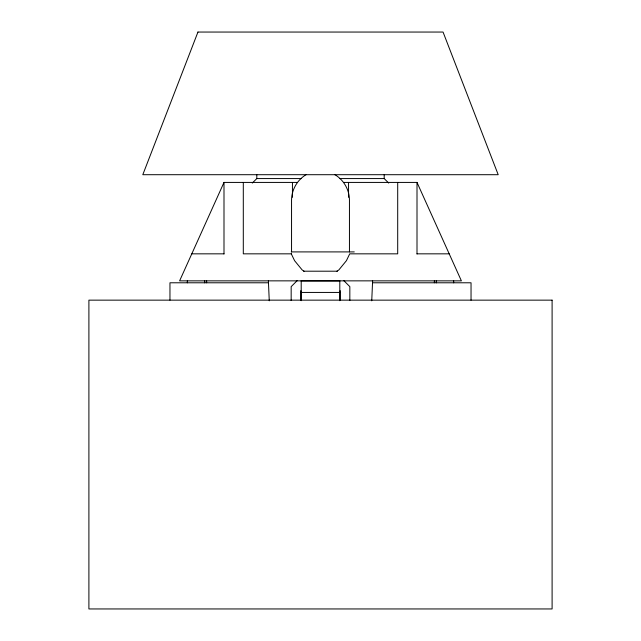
<?xml version="1.0" encoding="UTF-8"?>
<svg xmlns="http://www.w3.org/2000/svg" width="641" height="641" viewBox="0 0 641 641"><rect width="100%" height="100%" fill="white"/><g stroke="black" fill="none" stroke-linecap="round" stroke-linejoin="round"><path stroke-width="0.96" d="M371.74 300.805L372.613 280.854M297.48 182.421L223.997 182.421L179.608 280.854L461.392 280.854L417.003 182.421L343.52 182.421M252.306 183.07L256.809 178.567L301.59 178.567M297.248 280.566L291.166 286.639L291.166 300.525M306.021 174.721C297.28 179.969 291.719 189.6 291.551 199.792L291.551 251.905M336.934 271.199L338.833 269.949L346.428 260.663L349.714 253.836L397.7 253.836L397.7 182.421M339.41 178.567L384.191 178.567L388.694 183.07M291.246 251.905L354.273 251.905M191.795 253.836L223.997 253.836M291.519 253.836L243.3 253.836L243.3 182.421M417.003 253.836L449.205 253.836M303.61 271.199L337.39 271.199M301.198 280.91L339.802 280.91M268.475 282.785L169.961 282.785L169.961 300.148M372.525 282.785L471.039 282.785L471.039 300.148M301.198 292.432L339.802 292.432M304.066 271.199L302.167 269.949L294.572 260.663L291.286 253.836M334.979 174.721C343.72 179.969 349.281 189.6 349.449 199.792L349.449 251.905M343.76 280.566L349.834 286.639L349.834 300.525M268.387 280.854L269.26 300.805M453.668 280.854L453.668 282.817M436.297 280.854L436.297 282.833M434.366 280.854L434.366 282.785M417.003 182.421L417.003 254.004M384.191 174.705L384.191 178.567M348.552 182.421L348.552 197.3M340.187 290.637L340.187 300.557M339.802 280.878L339.802 300.685M301.198 280.878L301.198 300.685M300.813 290.637L300.813 300.557M292.448 182.421L292.448 197.3M256.809 174.705L256.809 178.567M223.997 182.421L223.997 254.004M206.634 280.854L206.634 282.785M204.703 280.854L204.703 282.833M187.332 280.854L187.332 282.817M197.949 32.05L142.799 174.705L498.201 174.705L443.051 32.05L197.949 32.05M552.101 300.148L88.899 300.148L88.899 608.95L552.101 608.95L552.101 300.148"/></g></svg>
